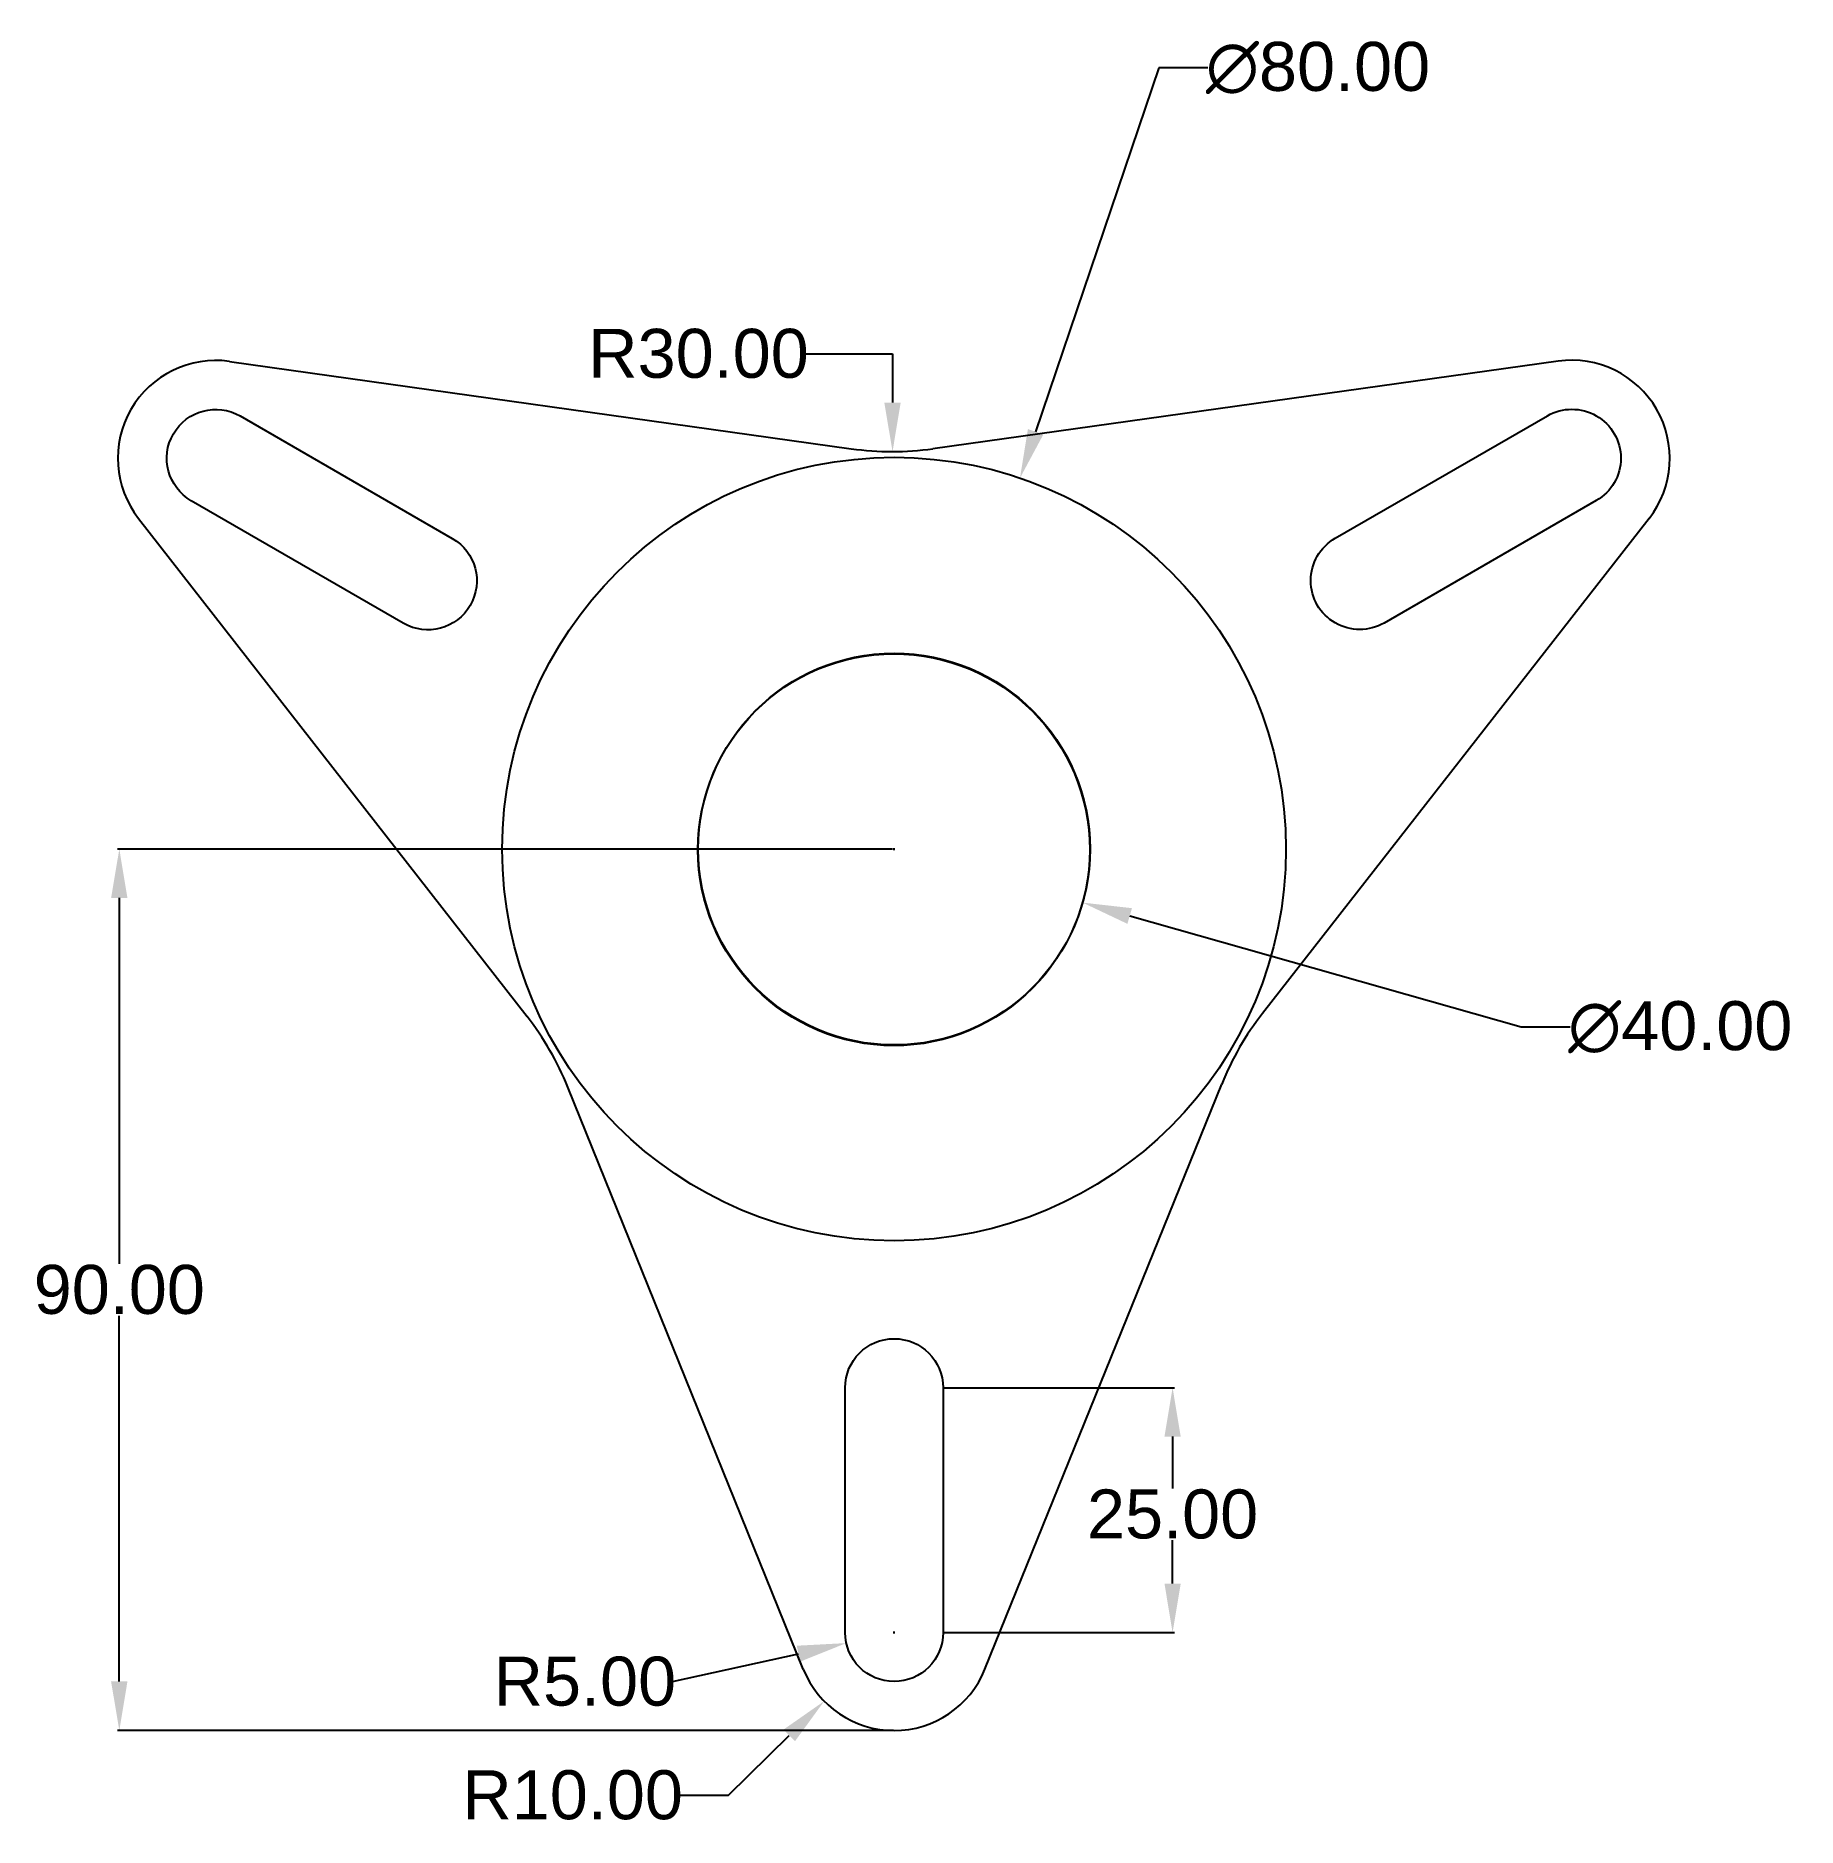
# Model space of a CAD drawing. Header units: centimetres. Extents: x -82 to 98, y -94 to 89.
import ezdxf

# ---------------------------------------------------------------- set-up
doc = ezdxf.new("R2010")
doc.units = ezdxf.units.CM
doc.header["$MEASUREMENT"] = 0
doc.layers.get('Defpoints').update_dxf_attribs({"color": 100})
doc.styles.get("Standard").update_dxf_attribs({"font": 'arial.ttf'})
doc.dimstyles.get("Standard").update_dxf_attribs({"dimtxt": 5, "dimasz": 5, "dimexe": 0.18, "dimexo": 0.0625, "dimgap": 0.09, "dimtad": 0, "dimtih": 1, "dimtoh": 1, "dimzin": 0, "dimdsep": 46, "dimtxsty": 'Standard', "dimcen": 0.09, "dimclrd": 256, "dimadec": 0, "dimazin": 0, "dimtfac": 1, "dimtofl": 0, "dimtmove": 0, "dimatfit": 3, "dimfxl": 1, "dimtolj": 1, "dimtzin": 0, "dimarcsym": 0})

# ---------------------------------------------------------------- blocks, each defined once
blk = doc.blocks.new('*D5')
at = {"layer": 'Defpoints', "lineweight": -2, "transparency": 16777216}
for p, q in [((-3.61, 56.72), (5.27, 56.72)), ((5.27, 56.72), (5.28, 51.72))]:
    blk.add_line(p, q, dxfattribs=at)
at = {"layer": 'Defpoints', "color": 0, "transparency": 16777216}
for p in [(5.24, 76.72), (5.28, 46.72)]:
    blk.add_point(p, dxfattribs=at)
at = {"layer": 'Defpoints', "transparency": 16777216}
blk.add_solid([(6.11, 51.73), (4.44, 51.72), (5.28, 46.72)], dxfattribs=at)
at = {"layer": 'Defpoints', "color": 0, "transparency": 16777216, "insert": (-14.53, 56.72), "char_height": 5, "attachment_point": 5}
blk.add_mtext('\\A1;R30.00', dxfattribs=at)
blk = doc.blocks.new('*D6')
at = {"layer": 'Defpoints', "lineweight": -2, "transparency": 16777216}
for p, q in [((32.48, 85.89), (19.89, 48.75)), ((37.48, 85.89), (32.48, 85.89))]:
    blk.add_line(p, q, dxfattribs=at)
at = {"layer": 'Defpoints', "color": 0, "lineweight": -2, "transparency": 16777216}
for p, q in [((5.35, 6.14), (5.53, 6.14)), ((5.44, 6.05), (5.44, 6.23))]:
    blk.add_line(p, q, dxfattribs=at)
at = {"layer": 'Defpoints', "color": 0, "transparency": 16777216}
for p in [(18.29, 44.02), (-7.4, -31.75)]:
    blk.add_point(p, dxfattribs=at)
at = {"layer": 'Defpoints', "transparency": 16777216}
blk.add_solid([(19.1, 49.02), (20.68, 48.48), (18.29, 44.02)], dxfattribs=at)
at = {"layer": 'Defpoints', "color": 0, "transparency": 16777216, "insert": (48.72, 85.89), "char_height": 5, "attachment_point": 5}
blk.add_mtext('\\A1;∅80.00', dxfattribs=at)
blk = doc.blocks.new('*D7')
at = {"layer": 'Defpoints', "color": 0, "lineweight": -2, "transparency": 16777216}
for p, q in [((5.35, 6.14), (5.53, 6.14)), ((5.44, 6.05), (5.44, 6.23))]:
    blk.add_line(p, q, dxfattribs=at)
at = {"layer": 'Defpoints', "lineweight": -2, "transparency": 16777216}
for p, q in [((69.47, -12.06), (29.49, -0.7)), ((74.47, -12.06), (69.47, -12.06))]:
    blk.add_line(p, q, dxfattribs=at)
at = {"layer": 'Defpoints', "color": 0, "transparency": 16777216}
for p in [(-13.8, 11.6), (24.68, 0.67)]:
    blk.add_point(p, dxfattribs=at)
at = {"layer": 'Defpoints', "transparency": 16777216}
blk.add_solid([(29.72, 0.1), (29.26, -1.5), (24.68, 0.67)], dxfattribs=at)
at = {"layer": 'Defpoints', "color": 0, "transparency": 16777216, "insert": (85.7, -12.06), "char_height": 5, "attachment_point": 5}
blk.add_mtext('\\A1;∅40.00', dxfattribs=at)
blk = doc.blocks.new('*D8')
at = {"layer": 'Defpoints', "color": 0, "lineweight": -2, "transparency": 16777216}
for p, q in [((5.35, -73.86), (5.53, -73.86)), ((5.44, -73.95), (5.44, -73.77))]:
    blk.add_line(p, q, dxfattribs=at)
at = {"layer": 'Defpoints', "lineweight": -2, "transparency": 16777216}
for p, q in [((-11.47, -90.46), (-5.27, -84.37)), ((-16.47, -90.46), (-11.47, -90.46))]:
    blk.add_line(p, q, dxfattribs=at)
at = {"layer": 'Defpoints', "color": 0, "transparency": 16777216}
for p in [(5.44, -73.86), (-1.7, -80.87)]:
    blk.add_point(p, dxfattribs=at)
at = {"layer": 'Defpoints', "transparency": 16777216}
blk.add_solid([(-5.85, -83.77), (-4.68, -84.96), (-1.7, -80.87)], dxfattribs=at)
at = {"layer": 'Defpoints', "color": 0, "transparency": 16777216, "insert": (-27.38, -90.46), "char_height": 5, "attachment_point": 5}
blk.add_mtext('\\A1;R10.00', dxfattribs=at)
blk = doc.blocks.new('*D9')
at = {"layer": 'Defpoints', "color": 0, "lineweight": -2, "transparency": 16777216}
for p, q in [((5.35, -73.86), (5.53, -73.86)), ((5.44, -73.95), (5.44, -73.77))]:
    blk.add_line(p, q, dxfattribs=at)
at = {"layer": 'Defpoints', "lineweight": -2, "transparency": 16777216}
blk.add_line((-17.17, -78.86), (-4.32, -76.02), dxfattribs=at)
at = {"layer": 'Defpoints', "color": 0, "transparency": 16777216}
for p in [(0.56, -74.94), (5.44, -73.86)]:
    blk.add_point(p, dxfattribs=at)
at = {"layer": 'Defpoints', "transparency": 16777216}
blk.add_solid([(-4.5, -75.21), (-4.14, -76.83), (0.56, -74.94)], dxfattribs=at)
at = {"layer": 'Defpoints', "color": 0, "transparency": 16777216, "insert": (-26.13, -78.86), "char_height": 5, "attachment_point": 5}
blk.add_mtext('\\A1;R5.00', dxfattribs=at)
blk = doc.blocks.new('*D10')
at = {"layer": 'Defpoints', "color": 0, "lineweight": -2, "transparency": 16777216}
for p, q in [((10.5, -48.86), (34.05, -48.86)), ((10.5, -73.86), (34.05, -73.86))]:
    blk.add_line(p, q, dxfattribs=at)
at = {"layer": 'Defpoints', "lineweight": -2, "transparency": 16777216}
for p, q in [((33.87, -53.86), (33.87, -59.14)), ((33.87, -68.86), (33.87, -64.43))]:
    blk.add_line(p, q, dxfattribs=at)
at = {"layer": 'Defpoints', "color": 0, "transparency": 16777216}
for p in [(10.44, -48.86), (10.44, -73.86), (33.87, -73.86)]:
    blk.add_point(p, dxfattribs=at)
at = {"layer": 'Defpoints', "transparency": 16777216}
for points in [[(33.04, -53.86), (34.7, -53.86), (33.87, -48.86)], [(33.04, -68.86), (34.7, -68.86), (33.87, -73.86)]]:
    blk.add_solid(points, dxfattribs=at)
at = {"layer": 'Defpoints', "color": 0, "transparency": 16777216, "insert": (33.87, -61.79), "char_height": 5, "attachment_point": 5}
blk.add_mtext('\\A1;25.00', dxfattribs=at)
blk = doc.blocks.new('*D11')
at = {"layer": 'Defpoints', "color": 0, "lineweight": -2, "transparency": 16777216}
for p, q in [((5.29, 6.14), (-73.84, 6.14)), ((5.39, -83.86), (-73.84, -83.86))]:
    blk.add_line(p, q, dxfattribs=at)
at = {"layer": 'Defpoints', "lineweight": -2, "transparency": 16777216}
for p, q in [((-73.66, 1.14), (-73.66, -36.22)), ((-73.66, -78.86), (-73.66, -41.51))]:
    blk.add_line(p, q, dxfattribs=at)
at = {"layer": 'Defpoints', "color": 0, "transparency": 16777216}
for p in [(5.35, 6.14), (-73.66, -83.86), (5.45, -83.86)]:
    blk.add_point(p, dxfattribs=at)
at = {"layer": 'Defpoints', "transparency": 16777216}
for points in [[(-74.5, 1.14), (-72.83, 1.14), (-73.66, 6.14)], [(-74.5, -78.86), (-72.83, -78.86), (-73.66, -83.86)]]:
    blk.add_solid(points, dxfattribs=at)
at = {"layer": 'Defpoints', "color": 0, "transparency": 16777216, "insert": (-73.66, -38.86), "char_height": 5, "attachment_point": 5}
blk.add_mtext('\\A1;90.00', dxfattribs=at)

msp = doc.modelspace()

# ---------------------------------------------------------------- linework, layer by layer
for p, q in [((-62.422, 55.931), (1.072, 47.016)), ((73.241, 55.95), (9.402, 47.015)), ((-71.696, 39.877), (-32.036, -10.96)), ((82.509, 39.892), (43.049, -10.644)), ((-3.83, -77.614), (-27.879, -18.163)), ((14.711, -77.614), (38.884, -17.857))]:
    msp.add_line(p, q)
for points in [[(-61.311, 50.357), (-39.664, 37.851, -1), (-44.666, 29.192), (-66.313, 41.698, -1)], [(77.126, 41.716), (55.474, 29.219, -1), (50.475, 37.88), (72.128, 50.377, -1)], [(0.44, -73.864), (0.44, -48.864, -1), (10.44, -48.864), (10.44, -73.864, -1)]]:
    msp.add_lwpolyline(points, format="xyb", close=True)
for centre, radius in [((5.44, 6.136), 40), ((5.413, 6.067), 20), ((5.44, 6.136), 20)]:
    msp.add_circle(centre, radius)
for centre, radius, start, end in [((-63.812, 46.028), 10, 82.00813, 217.95951), ((74.627, 46.046), 10, 322.01622, 97.9676), ((5.243, 76.725), 30, 262.00813, 277.9676), ((5.243, 76.725), 30, 262.00813, 277.9676), ((5.243, 76.725), 30, 262.00813, 277.9676), ((-55.69, -29.413), 30, 22.02431, 37.95951), ((66.695, -29.107), 30, 142.01622, 157.97569), ((5.44, -73.864), 10, 202.02431, 337.97569)]:
    msp.add_arc(centre, radius, start, end)

# ---------------------------------------------------------------- dimensions: what is measured, and where the dimension line sits
at = {"layer": 'Defpoints'}
for p1, p2, picture, middle in [((-7.404, -31.746), (18.285, 44.017), '*D6', (48.722, 85.893)), ((-13.798, 11.602), (24.679, 0.669), '*D7', (85.703, -12.055))]:
    dim = msp.add_diameter_dim_2p(p1=p1, p2=p2, dimstyle='Standard', dxfattribs=at)
    dim.commit()
    dim.dimension.update_dxf_attribs({"geometry": picture, "text_midpoint": middle, "dimtype": 163})
for center, mpoint, picture, middle in [((5.243, 76.725), (5.283, 46.725), '*D5', (-14.525, 56.725)), ((5.44, -73.864), (-1.698, -80.868), '*D8', (-27.38, -90.455)), ((5.44, -73.864), (0.558, -74.943), '*D9', (-17.165, -78.857))]:
    dim = msp.add_radius_dim(center=center, mpoint=mpoint, dimstyle='Standard', dxfattribs=at)
    dim.commit()
    dim.dimension.update_dxf_attribs({"geometry": picture, "text_midpoint": middle, "dimtype": 164})
dim = msp.add_linear_dim(base=(-73.663, -83.864), p1=(5.35, 6.136), p2=(5.452, -83.864), angle=90, dimstyle='Standard', dxfattribs=at)
dim.commit()
dim.dimension.update_dxf_attribs({"geometry": '*D11', "text_midpoint": (-73.663, -38.864)})
dim = msp.add_linear_dim(base=(33.87, -73.864), p1=(10.44, -48.864), p2=(10.44, -73.864), angle=90, dimstyle='Standard', dxfattribs=at)
dim.commit()
dim.dimension.update_dxf_attribs({"geometry": '*D10', "text_midpoint": (33.87, -61.787), "dimtype": 160})

doc.saveas('drawing.dxf')
